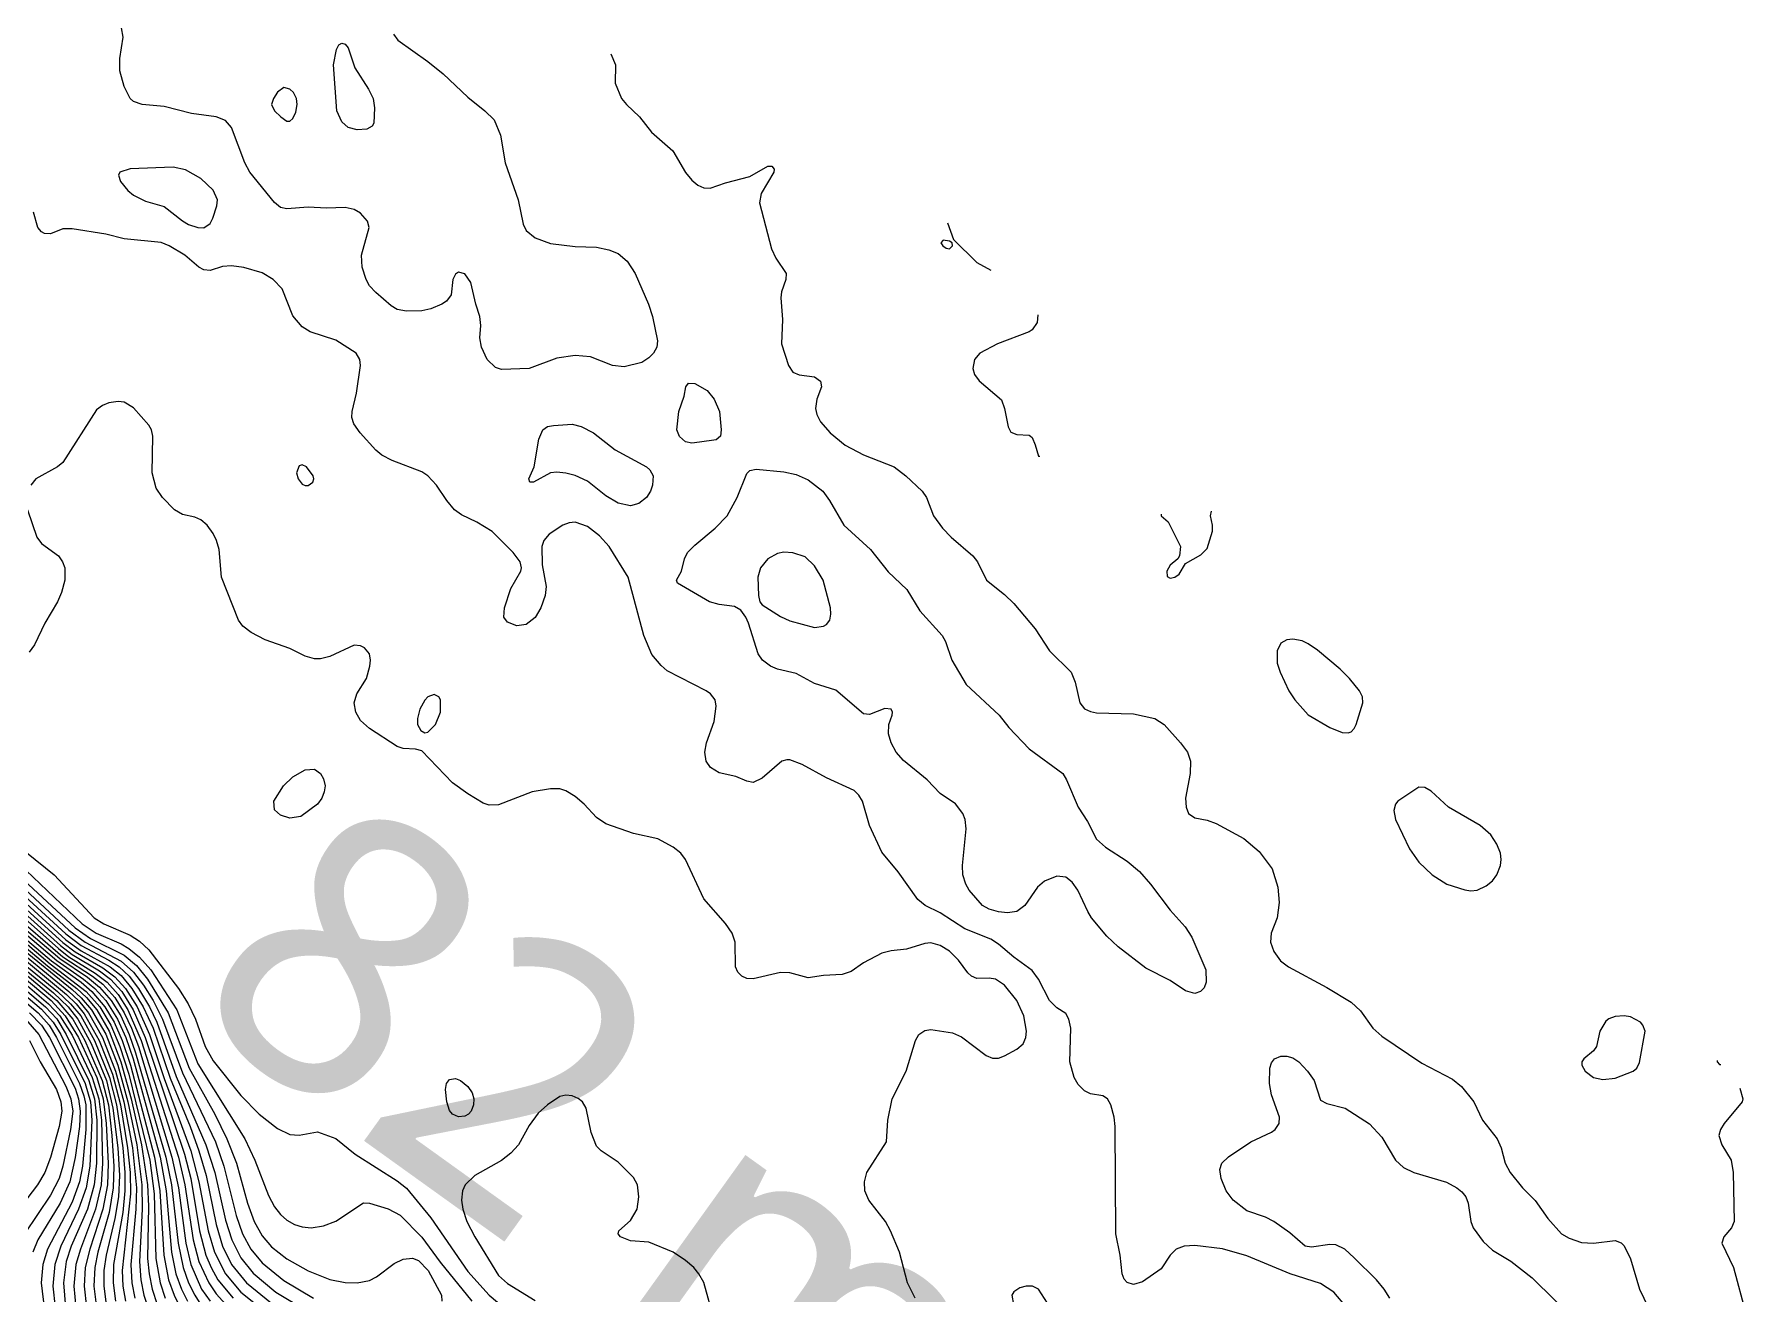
# Model space of a CAD drawing. Extents: x 474277 to 475042, y 254928 to 255625.
# Drawn here: x 474852.6 to 474895.38, y 255422.15 to 255453.67 of the extents above; entities that cross this region are included whole.
import ezdxf

# ---------------------------------------------------------------- set-up
doc = ezdxf.new("R2010")
doc.units = 0
doc.header["$MEASUREMENT"] = 0
doc.layers.add('BaseMapV2_DTM_export_MonNov09090547073261 — entities', color=1, linetype='CONTINUOUS')
doc.styles.get("Standard").update_dxf_attribs({"font": 'romans.shx'})

msp = doc.modelspace()

# ---------------------------------------------------------------- linework, layer by layer
at = {"layer": 'BaseMapV2_DTM_export_MonNov09090547073261 — entities', "color": 15, "linetype": 'Continuous', "true_color": 0xb7484b}
for points in [[(474861.575, 255453.674, 82.75), (474861.683, 255453.521, 82.75), (474862.436, 255452.987, 82.75), (474862.822, 255452.677, 82.75), (474863.433, 255452.097, 82.75), (474863.859, 255451.757, 82.75), (474864.092, 255451.527, 82.75), (474864.253, 255451.144, 82.75), (474864.366, 255450.454, 82.75), (474864.692, 255449.534, 82.75), (474864.816, 255448.92, 82.75), (474864.89, 255448.765, 82.75), (474865.12, 255448.584, 82.75), (474865.503, 255448.444, 82.75), (474866.117, 255448.364, 82.75), (474866.654, 255448.353, 82.75), (474866.96, 255448.284, 82.75), (474867.19, 255448.188, 82.75), (474867.42, 255447.996, 82.75), (474867.616, 255447.693, 82.75), (474867.952, 255446.927, 82.75), (474868.05, 255446.62, 82.75), (474868.176, 255446.006, 82.75), (474868.159, 255445.853, 82.75), (474868.075, 255445.7, 82.75), (474867.957, 255445.583, 82.75), (474867.781, 255445.47, 82.75), (474867.344, 255445.356, 82.75), (474867.052, 255445.393, 82.75), (474866.5, 255445.611, 82.75), (474866.117, 255445.642, 82.75), (474865.657, 255445.577, 82.75), (474864.967, 255445.313, 82.75), (474864.277, 255445.294, 82.75), (474864.123, 255445.339, 82.75), (474863.919, 255445.546, 82.75), (474863.78, 255445.853, 82.75), (474863.731, 255446.083, 82.75), (474863.756, 255446.39, 82.75), (474863.735, 255446.62, 82.75), (474863.631, 255446.927, 82.75), (474863.511, 255447.463, 82.75), (474863.357, 255447.682, 82.75), (474863.203, 255447.727, 82.75), (474863.127, 255447.677, 82.75), (474863.057, 255447.54, 82.75), (474863.022, 255447.157, 82.75), (474862.899, 255447.003, 82.75), (474862.785, 255446.927, 82.75), (474862.513, 255446.81, 82.75), (474862.283, 255446.762, 82.75), (474861.9, 255446.746, 82.75), (474861.67, 255446.795, 82.75), (474861.516, 255446.887, 82.75), (474861.133, 255447.215, 82.75), (474860.98, 255447.383, 82.75), (474860.894, 255447.54, 82.75), (474860.798, 255447.847, 82.75), (474860.777, 255448.153, 82.75), (474860.968, 255448.844, 82.75), (474860.931, 255448.997, 82.75), (474860.75, 255449.195, 82.75), (474860.596, 255449.293, 82.75), (474860.366, 255449.343, 82.75), (474859.906, 255449.322, 82.75), (474859.446, 255449.347, 82.75), (474858.909, 255449.304, 82.75), (474858.756, 255449.344, 82.75), (474858.603, 255449.467, 82.75), (474857.986, 255450.224, 82.75), (474857.859, 255450.454, 82.75), (474857.529, 255451.337, 82.75), (474857.376, 255451.511, 82.75), (474857.146, 255451.605, 82.75), (474856.532, 255451.687, 82.75), (474855.842, 255451.866, 82.75), (474855.298, 255451.911, 82.75), (474855.076, 255451.99, 82.75), (474854.999, 255452.064, 82.75), (474854.845, 255452.367, 82.75), (474854.737, 255452.754, 82.75), (474854.734, 255453.061, 82.75), (474854.824, 255453.597, 82.75), (474854.779, 255453.827, 82.75)], [(474860.907, 255451.297, 83), (474860.673, 255451.28, 83), (474860.443, 255451.34, 83), (474860.289, 255451.483, 83), (474860.162, 255451.757, 83), (474860.075, 255452.907, 83), (474860.15, 255453.291, 83), (474860.213, 255453.406, 83), (474860.289, 255453.45, 83), (474860.366, 255453.425, 83), (474860.443, 255453.327, 83), (474860.611, 255452.831, 83), (474860.954, 255452.294, 83), (474861.067, 255452.064, 83), (474861.1, 255451.834, 83), (474861.088, 255451.45, 83), (474861.044, 255451.374, 83), (474860.907, 255451.297, 83)], [(474867.007, 255453.176, 82.5), (474867.125, 255452.907, 82.5), (474867.119, 255452.447, 82.5), (474867.28, 255452.064, 82.5), (474867.4, 255451.911, 82.5), (474867.727, 255451.602, 82.5), (474868.029, 255451.22, 82.5), (474868.559, 255450.76, 82.5), (474868.877, 255450.215, 82.5), (474869.031, 255450.024, 82.5), (474869.184, 255449.9, 82.5), (474869.337, 255449.83, 82.5), (474869.491, 255449.82, 82.5), (474869.874, 255449.955, 82.5), (474870.487, 255450.114, 82.5), (474870.93, 255450.377, 82.5), (474871.037, 255450.377, 82.5), (474871.089, 255450.3, 82.5), (474871.085, 255450.224, 82.5), (474870.768, 255449.687, 82.5), (474870.723, 255449.457, 82.5), (474871.028, 255448.307, 82.5), (474871.137, 255448.077, 82.5), (474871.388, 255447.693, 82.5), (474871.384, 255447.54, 82.5), (474871.279, 255447.233, 82.5), (474871.26, 255447.08, 82.5), (474871.302, 255446.543, 82.5), (474871.273, 255445.93, 82.5), (474871.45, 255445.393, 82.5), (474871.561, 255445.224, 82.5), (474871.714, 255445.156, 82.5), (474872.098, 255445.112, 82.5), (474872.251, 255445.002, 82.5), (474872.278, 255444.856, 82.5), (474872.155, 255444.55, 82.5), (474872.124, 255444.32, 82.5), (474872.157, 255444.166, 82.5), (474872.251, 255443.983, 82.5), (474872.491, 255443.706, 82.5), (474872.864, 255443.402, 82.5), (474873.324, 255443.161, 82.5), (474874.091, 255442.859, 82.5), (474874.386, 255442.633, 82.5), (474874.789, 255442.249, 82.5), (474874.9, 255442.096, 82.5), (474875.077, 255441.636, 82.5), (474875.301, 255441.329, 82.5), (474875.515, 255441.099, 82.5), (474876.059, 255440.639, 82.5), (474876.173, 255440.486, 82.5), (474876.397, 255440.026, 82.5), (474876.852, 255439.672, 82.5), (474877.082, 255439.445, 82.5), (474877.618, 255438.809, 82.5), (474877.97, 255438.262, 82.5), (474878.514, 255437.725, 82.5), (474878.615, 255437.479, 82.5), (474878.736, 255436.959, 82.5), (474878.845, 255436.815, 82.5), (474878.998, 255436.742, 82.5), (474879.152, 255436.715, 82.5), (474880.072, 255436.685, 82.5), (474880.609, 255436.572, 82.5), (474880.839, 255436.418, 82.5), (474881.251, 255435.962, 82.5), (474881.427, 255435.732, 82.5), (474881.501, 255435.502, 82.5), (474881.493, 255435.195, 82.5), (474881.375, 255434.582, 82.5), (474881.388, 255434.352, 82.5), (474881.447, 255434.198, 82.5), (474881.605, 255434.092, 82.5), (474881.912, 255434.032, 82.5), (474882.142, 255433.945, 82.5), (474882.832, 255433.574, 82.5), (474883.216, 255433.244, 82.5), (474883.542, 255432.818, 82.5), (474883.679, 255432.358, 82.5), (474883.712, 255431.975, 82.5), (474883.661, 255431.591, 82.5), (474883.518, 255431.208, 82.5), (474883.501, 255430.978, 82.5), (474883.583, 255430.748, 82.5), (474883.749, 255430.518, 82.5), (474883.946, 255430.365, 82.5), (474884.903, 255429.853, 82.5), (474885.516, 255429.483, 82.5), (474885.746, 255429.27, 82.5), (474886.059, 255428.831, 82.5), (474886.283, 255428.637, 82.5), (474887.28, 255427.957, 82.5), (474888.046, 255427.555, 82.5), (474888.275, 255427.374, 82.5), (474888.576, 255426.991, 82.5), (474888.794, 255426.531, 82.5), (474889.166, 255426.071, 82.5), (474889.263, 255425.841, 82.5), (474889.361, 255425.457, 82.5), (474889.485, 255425.227, 82.5), (474889.797, 255424.844, 82.5), (474890.117, 255424.523, 82.5), (474890.431, 255424.077, 82.5), (474890.774, 255423.694, 82.5), (474890.96, 255423.583, 82.5), (474891.267, 255423.476, 82.5), (474891.573, 255423.461, 82.5), (474892.11, 255423.531, 82.5), (474892.263, 255423.466, 82.5), (474892.34, 255423.391, 82.5), (474892.493, 255423.068, 82.5), (474892.717, 255422.314, 82.5), (474893.053, 255421.623, 82.5)], [(474858.986, 255451.501, 82.75), (474859.063, 255451.565, 82.75), (474859.139, 255451.726, 82.75), (474859.169, 255451.911, 82.75), (474859.155, 255452.064, 82.75), (474859.074, 255452.217, 82.75), (474858.988, 255452.294, 82.75), (474858.833, 255452.338, 82.75), (474858.679, 255452.222, 82.75), (474858.575, 255452.064, 82.75), (474858.529, 255451.911, 82.75), (474858.605, 255451.757, 82.75), (474858.758, 255451.604, 82.75), (474858.909, 255451.5, 82.75), (474858.986, 255451.501, 82.75)], [(474856.839, 255448.831, 82.5), (474856.992, 255448.944, 82.5), (474857.065, 255449.074, 82.5), (474857.164, 255449.38, 82.5), (474857.179, 255449.534, 82.5), (474857.069, 255449.777, 82.5), (474856.762, 255450.064, 82.5), (474856.379, 255450.281, 82.5), (474856.072, 255450.345, 82.5), (474854.999, 255450.309, 82.5), (474854.74, 255450.224, 82.5), (474854.702, 255450.147, 82.5), (474854.755, 255449.994, 82.5), (474854.938, 255449.764, 82.5), (474855.076, 255449.645, 82.5), (474855.382, 255449.495, 82.5), (474855.842, 255449.363, 82.5), (474856.302, 255449.005, 82.5), (474856.456, 255448.917, 82.5), (474856.686, 255448.837, 82.5), (474856.839, 255448.831, 82.5)], [(474885.409, 255421.853, 82.5), (474885.084, 255422.237, 82.5), (474884.749, 255422.453, 82.5), (474883.991, 255422.697, 82.5), (474882.909, 255423.145, 82.5), (474882.296, 255423.316, 82.5), (474881.605, 255423.4, 82.5), (474881.34, 255423.387, 82.5), (474881.141, 255423.31, 82.5), (474880.986, 255423.157, 82.5), (474880.762, 255422.817, 82.5), (474880.302, 255422.49, 82.5), (474880.072, 255422.429, 82.5), (474879.919, 255422.478, 82.5), (474879.842, 255422.562, 82.5), (474879.787, 255422.697, 82.5), (474879.737, 255423.157, 82.5), (474879.629, 255423.694, 82.5), (474879.615, 255426.377, 82.5), (474879.589, 255426.607, 82.5), (474879.505, 255426.914, 82.5), (474879.423, 255427.067, 82.5), (474879.305, 255427.143, 82.5), (474878.998, 255427.192, 82.5), (474878.845, 255427.263, 82.5), (474878.692, 255427.427, 82.5), (474878.59, 255427.604, 82.5), (474878.485, 255427.988, 82.5), (474878.506, 255428.831, 82.5), (474878.459, 255429.061, 82.5), (474878.385, 255429.198, 82.5), (474878.155, 255429.341, 82.5), (474877.973, 255429.521, 82.5), (474877.7, 255430.058, 82.5), (474877.542, 255430.276, 82.5), (474877.082, 255430.607, 82.5), (474876.698, 255430.934, 82.5), (474876.51, 255431.055, 82.5), (474875.855, 255431.312, 82.5), (474875.241, 255431.712, 82.5), (474874.869, 255431.898, 82.5), (474874.679, 255432.051, 82.5), (474874.188, 255432.742, 82.5), (474873.785, 255433.234, 82.5), (474873.478, 255433.899, 82.5), (474873.303, 255434.505, 82.5), (474873.21, 255434.658, 82.5), (474873.094, 255434.771, 82.5), (474872.404, 255435.089, 82.5), (474871.791, 255435.422, 82.5), (474871.484, 255435.534, 82.5), (474871.408, 255435.542, 82.5), (474871.285, 255435.502, 82.5), (474870.794, 255435.082, 82.5), (474870.564, 255434.97, 82.5), (474870.411, 255435.003, 82.5), (474870.136, 255435.118, 82.5), (474869.721, 255435.21, 82.5), (474869.498, 255435.348, 82.5), (474869.392, 255435.502, 82.5), (474869.359, 255435.732, 82.5), (474869.397, 255435.962, 82.5), (474869.589, 255436.499, 82.5), (474869.64, 255436.882, 82.5), (474869.615, 255437.035, 82.5), (474869.501, 255437.189, 82.5), (474869.391, 255437.265, 82.5), (474868.417, 255437.763, 82.5), (474868.264, 255437.895, 82.5), (474868.034, 255438.171, 82.5), (474867.831, 255438.646, 82.5), (474867.443, 255440.102, 82.5), (474866.97, 255440.869, 82.5), (474866.73, 255441.138, 82.5), (474866.424, 255441.366, 82.5), (474866.117, 255441.48, 82.5), (474865.964, 255441.462, 82.5), (474865.81, 255441.403, 82.5), (474865.464, 255441.176, 82.5), (474865.335, 255441.023, 82.5), (474865.286, 255440.869, 82.5), (474865.293, 255440.409, 82.5), (474865.392, 255439.872, 82.5), (474865.364, 255439.642, 82.5), (474865.262, 255439.336, 82.5), (474865.12, 255439.098, 82.5), (474864.89, 255438.922, 82.5), (474864.66, 255438.885, 82.5), (474864.43, 255438.976, 82.5), (474864.339, 255439.106, 82.5), (474864.348, 255439.336, 82.5), (474864.507, 255439.823, 82.5), (474864.757, 255440.256, 82.5), (474864.779, 255440.332, 82.5), (474864.744, 255440.486, 82.5), (474864.566, 255440.716, 82.5), (474864.047, 255441.243, 82.5), (474863.663, 255441.476, 82.5), (474863.28, 255441.659, 82.5), (474863.104, 255441.789, 82.5), (474862.907, 255442.019, 82.5), (474862.652, 255442.403, 82.5), (474862.436, 255442.635, 82.5), (474862.283, 255442.737, 82.5), (474861.548, 255443.016, 82.5), (474861.286, 255443.152, 82.5), (474861.133, 255443.28, 82.5), (474860.744, 255443.706, 82.5), (474860.587, 255443.936, 82.5), (474860.534, 255444.09, 82.5), (474860.542, 255444.243, 82.5), (474860.656, 255444.703, 82.5), (474860.752, 255445.393, 82.5), (474860.739, 255445.546, 82.5), (474860.643, 255445.7, 82.5), (474860.136, 255446.029, 82.5), (474859.491, 255446.237, 82.5), (474859.293, 255446.357, 82.5), (474859.063, 255446.629, 82.5), (474858.792, 255447.31, 82.5), (474858.57, 255447.54, 82.5), (474858.296, 255447.71, 82.5), (474857.836, 255447.838, 82.5), (474857.529, 255447.883, 82.5), (474857.299, 255447.863, 82.5), (474856.992, 255447.768, 82.5), (474856.839, 255447.779, 82.5), (474856.713, 255447.847, 82.5), (474856.362, 255448.153, 82.5), (474855.968, 255448.383, 82.5), (474855.766, 255448.467, 82.5), (474854.845, 255448.555, 82.5), (474854.385, 255448.675, 82.5), (474853.542, 255448.811, 82.5), (474853.312, 255448.807, 82.5), (474853.005, 255448.68, 82.5), (474852.852, 255448.688, 82.5), (474852.775, 255448.732, 82.5), (474852.688, 255448.844, 82.5), (474852.58, 255449.227, 82.5)], [(474875.424, 255448.959, 82.25), (474875.574, 255448.537, 82.25), (474876.161, 255447.968, 82.25), (474876.507, 255447.773, 82.25)], [(474875.548, 255448.383, 82.25), (474875.537, 255448.46, 82.25), (474875.471, 255448.499, 82.25), (474875.318, 255448.526, 82.25), (474875.255, 255448.46, 82.25), (474875.305, 255448.383, 82.25), (474875.395, 255448.322, 82.25), (474875.471, 255448.308, 82.25), (474875.548, 255448.383, 82.25)], [(474877.684, 255446.658, 82.25), (474877.663, 255446.467, 82.25), (474877.542, 255446.284, 82.25), (474877.465, 255446.23, 82.25), (474876.675, 255445.93, 82.25), (474876.231, 255445.7, 82.25), (474876.097, 255445.546, 82.25), (474876.058, 255445.316, 82.25), (474876.102, 255445.163, 82.25), (474876.213, 255445.01, 82.25), (474876.775, 255444.53, 82.25), (474876.853, 255444.32, 82.25), (474876.94, 255443.86, 82.25), (474877.005, 255443.729, 82.25), (474877.158, 255443.667, 82.25), (474877.465, 255443.655, 82.25), (474877.496, 255443.63, 82.25), (474877.542, 255443.591, 82.25), (474877.618, 255443.412, 82.25), (474877.695, 255443.128, 82.25), (474877.733, 255443.128, 82.25)], [(474869.227, 255443.476, 82.75), (474869.031, 255443.449, 82.75), (474868.877, 255443.481, 82.75), (474868.724, 255443.617, 82.75), (474868.66, 255443.783, 82.75), (474868.712, 255444.243, 82.75), (474868.845, 255444.626, 82.75), (474868.886, 255444.856, 82.75), (474868.954, 255444.95, 82.75), (474869.107, 255444.939, 82.75), (474869.414, 255444.766, 82.75), (474869.595, 255444.55, 82.75), (474869.725, 255444.243, 82.75), (474869.769, 255443.783, 82.75), (474869.751, 255443.63, 82.75), (474869.644, 255443.534, 82.75), (474869.227, 255443.476, 82.75)], [(474874.614, 255422.084, 82.25), (474874.428, 255422.467, 82.25), (474874.222, 255423.234, 82.25), (474874, 255423.77, 82.25), (474873.872, 255424, 82.25), (474873.459, 255424.537, 82.25), (474873.358, 255424.767, 82.25), (474873.349, 255424.997, 82.25), (474873.408, 255425.227, 82.25), (474873.902, 255425.994, 82.25), (474873.937, 255426.531, 82.25), (474874.038, 255427.067, 82.25), (474874.395, 255427.758, 82.25), (474874.625, 255428.524, 82.25), (474874.71, 255428.678, 82.25), (474874.858, 255428.772, 82.25), (474875.011, 255428.8, 82.25), (474875.548, 255428.713, 82.25), (474875.778, 255428.615, 82.25), (474876.391, 255428.151, 82.25), (474876.545, 255428.084, 82.25), (474876.698, 255428.087, 82.25), (474876.852, 255428.142, 82.25), (474877.158, 255428.308, 82.25), (474877.312, 255428.444, 82.25), (474877.383, 255428.601, 82.25), (474877.403, 255428.754, 82.25), (474877.329, 255429.138, 82.25), (474877.156, 255429.521, 82.25), (474876.853, 255429.904, 82.25), (474876.622, 255430.061, 82.25), (474876.468, 255430.085, 82.25), (474876.161, 255430.077, 82.25), (474876.023, 255430.135, 82.25), (474875.931, 255430.215, 82.25), (474875.701, 255430.534, 82.25), (474875.471, 255430.754, 82.25), (474875.241, 255430.9, 82.25), (474875.011, 255430.968, 82.25), (474874.858, 255430.951, 82.25), (474874.398, 255430.805, 82.25), (474874.015, 255430.768, 82.25), (474873.785, 255430.709, 82.25), (474873.324, 255430.464, 82.25), (474873.018, 255430.247, 82.25), (474872.788, 255430.175, 82.25), (474872.328, 255430.152, 82.25), (474871.944, 255430.09, 82.25), (474871.484, 255430.214, 82.25), (474871.254, 255430.222, 82.25), (474870.564, 255430.062, 82.25), (474870.411, 255430.078, 82.25), (474870.282, 255430.135, 82.25), (474870.181, 255430.236, 82.25), (474870.128, 255430.365, 82.25), (474870.12, 255430.978, 82.25), (474870.038, 255431.208, 82.25), (474869.874, 255431.451, 82.25), (474869.337, 255432.068, 82.25), (474868.872, 255433.048, 82.25), (474868.755, 255433.202, 82.25), (474868.568, 255433.355, 82.25), (474868.187, 255433.565, 82.25), (474867.574, 255433.701, 82.25), (474866.884, 255433.941, 82.25), (474866.654, 255434.1, 82.25), (474866.347, 255434.428, 82.25), (474866.117, 255434.621, 82.25), (474865.887, 255434.764, 82.25), (474865.734, 255434.815, 82.25), (474865.503, 255434.815, 82.25), (474865.043, 255434.741, 82.25), (474864.2, 255434.416, 82.25), (474863.97, 255434.405, 82.25), (474863.817, 255434.457, 82.25), (474863.433, 255434.687, 82.25), (474863.053, 255434.965, 82.25), (474862.283, 255435.764, 82.25), (474862.13, 255435.807, 82.25), (474861.823, 255435.822, 82.25), (474861.67, 255435.872, 82.25), (474860.98, 255436.325, 82.25), (474860.75, 255436.524, 82.25), (474860.639, 255436.729, 82.25), (474860.594, 255436.959, 82.25), (474860.661, 255437.189, 82.25), (474860.901, 255437.572, 82.25), (474860.982, 255437.879, 82.25), (474861.002, 255438.032, 82.25), (474860.981, 255438.186, 82.25), (474860.85, 255438.339, 82.25), (474860.75, 255438.39, 82.25), (474860.596, 255438.402, 82.25), (474859.983, 255438.122, 82.25), (474859.753, 255438.061, 82.25), (474859.599, 255438.064, 82.25), (474859.369, 255438.13, 82.25), (474858.986, 255438.319, 82.25), (474858.373, 255438.538, 82.25), (474858.022, 255438.722, 82.25), (474857.81, 255438.876, 82.25), (474857.699, 255439.029, 82.25), (474857.274, 255440.102, 82.25), (474857.216, 255440.793, 82.25), (474857.153, 255441.023, 82.25), (474857.069, 255441.19, 82.25), (474856.916, 255441.403, 82.25), (474856.762, 255441.539, 82.25), (474856.609, 255441.602, 82.25), (474856.302, 255441.668, 82.25), (474856.105, 255441.789, 82.25), (474855.805, 255442.096, 82.25), (474855.643, 255442.326, 82.25), (474855.544, 255442.709, 82.25), (474855.561, 255443.63, 82.25), (474855.526, 255443.783, 82.25), (474855.459, 255443.905, 82.25), (474855.076, 255444.332, 82.25), (474854.845, 255444.475, 82.25), (474854.692, 255444.491, 82.25), (474854.462, 255444.456, 82.25), (474854.303, 255444.396, 82.25), (474854.155, 255444.282, 82.25), (474853.312, 255442.972, 82.25), (474853.18, 255442.863, 82.25), (474852.636, 255442.556, 82.25), (474852.516, 255442.403, 82.25)], [(474867.71, 255441.943, 82.75), (474867.497, 255441.887, 82.75), (474867.19, 255441.951, 82.75), (474866.884, 255442.137, 82.75), (474866.424, 255442.499, 82.75), (474866.117, 255442.646, 82.75), (474865.887, 255442.704, 82.75), (474865.657, 255442.729, 82.75), (474865.503, 255442.708, 82.75), (474865.077, 255442.479, 82.75), (474864.985, 255442.479, 82.75), (474864.958, 255442.556, 82.75), (474865.092, 255442.863, 82.75), (474865.209, 255443.553, 82.75), (474865.306, 255443.783, 82.75), (474865.427, 255443.867, 82.75), (474865.58, 255443.896, 82.75), (474866.04, 255443.924, 82.75), (474866.27, 255443.868, 82.75), (474866.577, 255443.707, 82.75), (474867.114, 255443.285, 82.75), (474867.899, 255442.863, 82.75), (474867.986, 255442.786, 82.75), (474868.065, 255442.633, 82.75), (474868.051, 255442.403, 82.75), (474867.999, 255442.249, 82.75), (474867.903, 255442.096, 82.75), (474867.71, 255441.943, 82.75)], [(474859.446, 255442.396, 82.25), (474859.557, 255442.479, 82.25), (474859.584, 255442.556, 82.25), (474859.571, 255442.633, 82.25), (474859.403, 255442.863, 82.25), (474859.293, 255442.912, 82.25), (474859.216, 255442.885, 82.25), (474859.149, 255442.709, 82.25), (474859.192, 255442.556, 82.25), (474859.293, 255442.426, 82.25), (474859.369, 255442.39, 82.25), (474859.446, 255442.396, 82.25)], [(474881.749, 255429.751, 82.75), (474881.605, 255429.696, 82.75), (474881.375, 255429.767, 82.75), (474880.992, 255430.028, 82.75), (474880.379, 255430.333, 82.75), (474879.689, 255430.864, 82.75), (474879.408, 255431.131, 82.75), (474879.026, 255431.591, 82.75), (474878.928, 255431.745, 82.75), (474878.684, 255432.281, 82.75), (474878.538, 255432.485, 82.75), (474878.385, 255432.606, 82.75), (474878.155, 255432.634, 82.75), (474877.848, 255432.504, 82.75), (474877.678, 255432.358, 82.75), (474877.355, 255431.898, 82.75), (474877.158, 255431.751, 82.75), (474876.928, 255431.717, 82.75), (474876.698, 255431.741, 82.75), (474876.468, 255431.807, 82.75), (474876.303, 255431.898, 82.75), (474875.969, 255432.281, 82.75), (474875.881, 255432.435, 82.75), (474875.808, 255432.665, 82.75), (474875.797, 255432.895, 82.75), (474875.892, 255433.815, 82.75), (474875.862, 255434.045, 82.75), (474875.806, 255434.198, 82.75), (474875.625, 255434.437, 82.75), (474875.241, 255434.695, 82.75), (474874.917, 255435.042, 82.75), (474874.321, 255435.521, 82.75), (474874.138, 255435.732, 82.75), (474874.016, 255435.962, 82.75), (474873.948, 255436.192, 82.75), (474873.959, 255436.422, 82.75), (474874.04, 255436.652, 82.75), (474874.046, 255436.729, 82.75), (474874.015, 255436.801, 82.75), (474873.861, 255436.825, 82.75), (474873.478, 255436.674, 82.75), (474873.324, 255436.689, 82.75), (474872.634, 255437.275, 82.75), (474872.098, 255437.442, 82.75), (474871.638, 255437.693, 82.75), (474871.178, 255437.806, 82.75), (474870.998, 255437.879, 82.75), (474870.802, 255438.032, 82.75), (474870.691, 255438.186, 82.75), (474870.452, 255438.952, 82.75), (474870.387, 255439.106, 82.75), (474870.257, 255439.28, 82.75), (474870.104, 255439.367, 82.75), (474869.721, 255439.421, 82.75), (474869.478, 255439.489, 82.75), (474868.679, 255439.949, 82.75), (474868.648, 255440.026, 82.75), (474868.775, 255440.256, 82.75), (474868.85, 255440.562, 82.75), (474868.927, 255440.716, 82.75), (474869.107, 255440.906, 82.75), (474869.616, 255441.329, 82.75), (474869.916, 255441.636, 82.75), (474870.163, 255442.096, 82.75), (474870.411, 255442.692, 82.75), (474870.487, 255442.772, 82.75), (474870.641, 255442.798, 82.75), (474871.331, 255442.731, 82.75), (474871.638, 255442.669, 82.75), (474871.944, 255442.537, 82.75), (474872.307, 255442.249, 82.75), (474872.474, 255442.019, 82.75), (474872.832, 255441.406, 82.75), (474873.501, 255440.793, 82.75), (474873.938, 255440.237, 82.75), (474874.405, 255439.796, 82.75), (474874.731, 255439.259, 82.75), (474875.288, 255438.646, 82.75), (474875.374, 255438.492, 82.75), (474875.53, 255438.032, 82.75), (474875.894, 255437.419, 82.75), (474876.712, 255436.652, 82.75), (474876.959, 255436.345, 82.75), (474877.465, 255435.816, 82.75), (474878.307, 255435.195, 82.75), (474878.399, 255435.042, 82.75), (474878.687, 255434.352, 82.75), (474878.922, 255433.995, 82.75), (474879.152, 255433.554, 82.75), (474879.372, 255433.355, 82.75), (474879.919, 255433.005, 82.75), (474880.225, 255432.75, 82.75), (474880.5, 255432.435, 82.75), (474880.992, 255431.782, 82.75), (474881.364, 255431.361, 82.75), (474881.529, 255431.104, 82.75), (474881.885, 255430.288, 82.75), (474881.893, 255429.981, 82.75), (474881.836, 255429.844, 82.75), (474881.749, 255429.751, 82.75)], [(474852.43, 255441.789, 82.25), (474852.663, 255441.099, 82.25), (474852.775, 255440.941, 82.25), (474853.2, 255440.639, 82.25), (474853.308, 255440.486, 82.25), (474853.36, 255440.332, 82.25), (474853.365, 255440.026, 82.25), (474853.28, 255439.719, 82.25), (474853.18, 255439.489, 82.25), (474852.859, 255438.952, 82.25), (474852.604, 255438.416, 82.25), (474852.469, 255438.23, 82.25)], [(474880.761, 255441.674, 82.25), (474880.761, 255441.636, 82.25), (474880.938, 255441.483, 82.25), (474881.247, 255440.869, 82.25), (474881.222, 255440.635, 82.25), (474881.18, 255440.562, 82.25), (474880.992, 255440.405, 82.25), (474880.908, 255440.256, 82.25), (474880.915, 255440.12, 82.25), (474880.992, 255440.076, 82.25), (474881.106, 255440.102, 82.25), (474881.211, 255440.179, 82.25), (474881.375, 255440.442, 82.25), (474881.759, 255440.658, 82.25), (474881.912, 255440.821, 82.25), (474882.044, 255441.253, 82.25), (474882.049, 255441.406, 82.25), (474881.998, 255441.636, 82.25), (474882.02, 255441.751, 82.25)], [(474872.328, 255438.875, 82.75), (474872.404, 255438.921, 82.75), (474872.484, 255439.029, 82.75), (474872.51, 255439.182, 82.75), (474872.496, 255439.336, 82.75), (474872.318, 255440.026, 82.75), (474872.098, 255440.385, 82.75), (474871.868, 255440.609, 82.75), (474871.561, 255440.712, 82.75), (474871.331, 255440.724, 82.75), (474871.178, 255440.698, 82.75), (474870.932, 255440.562, 82.75), (474870.747, 255440.332, 82.75), (474870.687, 255440.102, 82.75), (474870.699, 255439.642, 82.75), (474870.737, 255439.489, 82.75), (474870.792, 255439.412, 82.75), (474871.254, 255439.117, 82.75), (474871.484, 255439.009, 82.75), (474872.098, 255438.849, 82.75), (474872.328, 255438.875, 82.75)], [(474885.516, 255436.24, 82.25), (474885.593, 255436.319, 82.25), (474885.639, 255436.422, 82.25), (474885.808, 255436.959, 82.25), (474885.801, 255437.112, 82.25), (474885.723, 255437.265, 82.25), (474885.473, 255437.572, 82.25), (474885.235, 255437.802, 82.25), (474884.673, 255438.278, 82.25), (474884.442, 255438.438, 82.25), (474884.289, 255438.508, 82.25), (474884.059, 255438.551, 82.25), (474883.906, 255438.533, 82.25), (474883.752, 255438.456, 82.25), (474883.662, 255438.262, 82.25), (474883.665, 255437.955, 82.25), (474883.739, 255437.725, 82.25), (474883.958, 255437.265, 82.25), (474884.105, 255437.035, 82.25), (474884.442, 255436.665, 82.25), (474884.979, 255436.343, 82.25), (474885.286, 255436.221, 82.25), (474885.439, 255436.212, 82.25), (474885.516, 255436.24, 82.25)], [(474862.436, 255436.226, 82.25), (474862.63, 255436.422, 82.25), (474862.749, 255436.729, 82.25), (474862.755, 255437.035, 82.25), (474862.714, 255437.112, 82.25), (474862.59, 255437.168, 82.25), (474862.436, 255437.114, 82.25), (474862.36, 255437.033, 82.25), (474862.239, 255436.805, 82.25), (474862.176, 255436.575, 82.25), (474862.181, 255436.422, 82.25), (474862.262, 255436.269, 82.25), (474862.36, 255436.211, 82.25), (474862.436, 255436.226, 82.25)], [(474859.259, 255434.122, 82.25), (474858.986, 255434.081, 82.25), (474858.756, 255434.154, 82.25), (474858.603, 255434.29, 82.25), (474858.585, 255434.505, 82.25), (474858.828, 255434.888, 82.25), (474859.063, 255435.115, 82.25), (474859.369, 255435.287, 82.25), (474859.599, 255435.303, 82.25), (474859.753, 255435.196, 82.25), (474859.829, 255435.063, 82.25), (474859.866, 255434.888, 82.25), (474859.845, 255434.735, 82.25), (474859.785, 255434.582, 82.25), (474859.676, 255434.432, 82.25), (474859.259, 255434.122, 82.25)], [(474888.66, 255432.281, 82.25), (474888.89, 255432.391, 82.25), (474889.043, 255432.512, 82.25), (474889.154, 255432.665, 82.25), (474889.247, 255432.895, 82.25), (474889.267, 255433.048, 82.25), (474889.244, 255433.202, 82.25), (474889.153, 255433.432, 82.25), (474889.001, 255433.662, 82.25), (474888.736, 255433.895, 82.25), (474887.943, 255434.352, 82.25), (474887.51, 255434.753, 82.25), (474887.356, 255434.843, 82.25), (474887.203, 255434.856, 82.25), (474886.684, 255434.505, 82.25), (474886.624, 255434.428, 82.25), (474886.581, 255434.275, 82.25), (474886.624, 255434.045, 82.25), (474886.973, 255433.317, 82.25), (474887.203, 255432.979, 82.25), (474887.542, 255432.665, 82.25), (474887.906, 255432.435, 82.25), (474888.353, 255432.286, 82.25), (474888.506, 255432.264, 82.25), (474888.66, 255432.281, 82.25)], [(474851.395, 255433.401, 82.75), (474853.619, 255431.341, 82.75), (474854.002, 255431.072, 82.75), (474854.845, 255430.657, 82.75), (474855.152, 255430.395, 82.75), (474855.429, 255430.058, 82.75), (474855.942, 255429.214, 82.75), (474856.471, 255427.834, 82.75), (474857.109, 255426.684, 82.75), (474857.415, 255426.071, 82.75), (474857.653, 255425.457, 82.75), (474857.929, 255424.46, 82.75), (474858.094, 255424, 82.75), (474858.296, 255423.647, 82.75), (474858.526, 255423.371, 82.75), (474858.909, 255423.065, 82.75), (474859.446, 255422.769, 82.75), (474859.983, 255422.553, 82.75), (474860.366, 255422.479, 82.75), (474860.673, 255422.47, 82.75), (474860.98, 255422.529, 82.75), (474861.152, 255422.62, 82.75), (474861.593, 255422.951, 82.75), (474861.823, 255423.058, 82.75), (474862.053, 255423.088, 82.75), (474862.206, 255423.031, 82.75), (474862.447, 255422.774, 82.75), (474862.779, 255422.16, 82.75), (474862.789, 255422.007, 82.75)], [(474851.932, 255433.609, 82.25), (474853.094, 255432.665, 82.25), (474854.092, 255431.591, 82.25), (474854.34, 255431.438, 82.25), (474854.999, 255431.154, 82.25), (474855.229, 255431.003, 82.25), (474855.459, 255430.794, 82.25), (474856.201, 255429.828, 82.25), (474856.446, 255429.444, 82.25), (474856.629, 255429.061, 82.25), (474856.871, 255428.371, 82.25), (474857.069, 255428.015, 82.25), (474857.759, 255427.152, 82.25), (474858.219, 255426.681, 82.25), (474858.679, 255426.324, 82.25), (474858.986, 255426.178, 82.25), (474859.216, 255426.158, 82.25), (474859.676, 255426.239, 82.25), (474860.136, 255426.075, 82.25), (474860.621, 255425.687, 82.25), (474861.67, 255425.014, 82.25), (474861.9, 255424.835, 82.25), (474862.513, 255424.097, 82.25), (474863.433, 255422.754, 82.25), (474863.965, 255422.16, 82.25), (474864.702, 255421.547, 82.25)], [(474851.395, 255433.195, 83), (474853.465, 255431.282, 83), (474853.874, 255430.978, 83), (474854.769, 255430.507, 83), (474855.076, 255430.235, 83), (474855.33, 255429.904, 83), (474855.569, 255429.521, 83), (474855.807, 255429.061, 83), (474856.302, 255427.719, 83), (474857.125, 255425.994, 83), (474857.34, 255425.381, 83), (474857.643, 255424.154, 83), (474857.802, 255423.694, 83), (474858.008, 255423.31, 83), (474858.296, 255422.965, 83), (474858.833, 255422.529, 83), (474859.577, 255422.084, 83)], [(474851.548, 255432.869, 83.25), (474853.389, 255431.187, 83.25), (474853.772, 255430.896, 83.25), (474854.462, 255430.531, 83.25), (474854.719, 255430.365, 83.25), (474854.969, 255430.135, 83.25), (474855.203, 255429.828, 83.25), (474855.479, 255429.368, 83.25), (474855.664, 255428.984, 83.25), (474856.149, 255427.627, 83.25), (474856.887, 255425.917, 83.25), (474857.11, 255425.227, 83.25), (474857.376, 255424.036, 83.25), (474857.533, 255423.54, 83.25), (474857.759, 255423.092, 83.25), (474858.066, 255422.713, 83.25), (474858.635, 255422.237, 83.25), (474859.402, 255421.777, 83.25)], [(474851.165, 255432.631, 84.25), (474853.203, 255430.825, 84.25), (474853.465, 255430.617, 84.25), (474854.123, 255430.211, 84.25), (474854.421, 255429.981, 84.25), (474854.695, 255429.674, 84.25), (474854.938, 255429.291, 84.25), (474855.271, 255428.524, 84.25), (474856.202, 255425.611, 84.25), (474856.364, 255424.921, 84.25), (474856.574, 255423.54, 84.25), (474856.709, 255423.004, 84.25), (474856.958, 255422.467, 84.25), (474857.146, 255422.196, 84.25), (474857.376, 255421.935, 84.25)], [(474851.198, 255432.742, 84), (474853.253, 255430.901, 84), (474853.542, 255430.677, 84), (474854.232, 255430.265, 84), (474854.506, 255430.058, 84), (474854.786, 255429.751, 84), (474855.072, 255429.291, 84), (474855.373, 255428.601, 84), (474856.352, 255425.687, 84), (474856.512, 255425.074, 84), (474856.73, 255423.77, 84), (474856.887, 255423.157, 84), (474857.016, 255422.85, 84), (474857.188, 255422.544, 84), (474857.566, 255422.084, 84)], [(474851.318, 255432.772, 83.75), (474853.312, 255430.975, 83.75), (474853.619, 255430.742, 83.75), (474854.309, 255430.344, 83.75), (474854.615, 255430.119, 83.75), (474854.881, 255429.828, 83.75), (474855.171, 255429.368, 83.75), (474855.482, 255428.678, 83.75), (474855.842, 255427.575, 83.75), (474856.513, 255425.764, 83.75), (474856.715, 255424.997, 83.75), (474856.948, 255423.77, 83.75), (474857.105, 255423.234, 83.75), (474857.378, 255422.697, 83.75), (474857.759, 255422.237, 83.75), (474858.337, 255421.777, 83.75)], [(474851.395, 255432.852, 83.5), (474853.389, 255431.042, 83.5), (474853.772, 255430.767, 83.5), (474854.494, 255430.365, 83.5), (474854.769, 255430.148, 83.5), (474855.039, 255429.828, 83.5), (474855.319, 255429.368, 83.5), (474855.569, 255428.831, 83.5), (474855.996, 255427.581, 83.5), (474856.492, 255426.377, 83.5), (474856.711, 255425.764, 83.5), (474856.892, 255425.151, 83.5), (474857.147, 255423.924, 83.5), (474857.307, 255423.387, 83.5), (474857.532, 255422.927, 83.5), (474857.9, 255422.467, 83.5), (474858.526, 255421.959, 83.5)], [(474852.392, 255432.775, 82.5), (474853.792, 255431.438, 82.5), (474854.142, 255431.208, 82.5), (474854.769, 255430.938, 82.5), (474854.966, 255430.825, 82.5), (474855.229, 255430.609, 82.5), (474855.51, 255430.288, 82.5), (474856.161, 255429.291, 82.5), (474856.686, 255427.94, 82.5), (474857.859, 255426.071, 82.5), (474858.111, 255425.534, 82.5), (474858.449, 255424.655, 82.5), (474858.603, 255424.371, 82.5), (474858.756, 255424.174, 82.5), (474858.909, 255424.035, 82.5), (474859.102, 255423.924, 82.5), (474859.293, 255423.865, 82.5), (474859.523, 255423.845, 82.5), (474859.829, 255423.89, 82.5), (474860.136, 255424.006, 82.5), (474860.826, 255424.471, 82.5), (474860.98, 255424.461, 82.5), (474861.44, 255424.322, 82.5), (474861.746, 255424.156, 82.5), (474862.283, 255423.611, 82.5), (474862.743, 255422.987, 82.5), (474863.538, 255422.007, 82.5)], [(474851.112, 255432.128, 85.25), (474853.031, 255430.518, 85.25), (474853.772, 255429.981, 85.25), (474854.04, 255429.751, 85.25), (474854.365, 255429.368, 85.25), (474854.593, 255428.984, 85.25), (474854.798, 255428.524, 85.25), (474855.004, 255427.911, 85.25), (474855.604, 255425.611, 85.25), (474855.737, 255424.767, 85.25), (474855.833, 255423.157, 85.25), (474855.954, 255422.544, 85.25), (474856.091, 255422.16, 85.25), (474856.244, 255421.853, 85.25)], [(474851.242, 255432.151, 85), (474853.159, 255430.523, 85), (474853.828, 255430.058, 85), (474854.109, 255429.828, 85), (474854.388, 255429.521, 85), (474854.677, 255429.061, 85), (474854.884, 255428.601, 85), (474855.067, 255428.064, 85), (474855.742, 255425.611, 85), (474855.892, 255424.767, 85), (474856.026, 255423.234, 85), (474856.139, 255422.697, 85), (474856.276, 255422.314, 85), (474856.431, 255422.007, 85)], [(474851.858, 255431.745, 84.75), (474853.235, 255430.57, 84.75), (474853.925, 255430.106, 84.75), (474854.232, 255429.857, 84.75), (474854.524, 255429.521, 84.75), (474854.762, 255429.138, 84.75), (474854.972, 255428.678, 84.75), (474855.132, 255428.218, 84.75), (474855.887, 255425.611, 84.75), (474856.029, 255424.921, 84.75), (474856.192, 255423.464, 84.75), (474856.317, 255422.85, 84.75), (474856.455, 255422.467, 84.75), (474856.609, 255422.16, 84.75), (474856.762, 255421.92, 84.75)], [(474852.005, 255431.745, 84.5), (474853.312, 255430.619, 84.5), (474854.056, 255430.135, 84.5), (474854.309, 255429.934, 84.5), (474854.608, 255429.598, 84.5), (474854.849, 255429.214, 84.5), (474855.031, 255428.831, 84.5), (474855.2, 255428.371, 84.5), (474856.04, 255425.611, 84.5), (474856.205, 255424.844, 84.5), (474856.389, 255423.464, 84.5), (474856.515, 255422.927, 84.5), (474856.78, 255422.314, 84.5), (474856.992, 255422.009, 84.5)], [(474852.162, 255430.815, 86.25), (474853.46, 255429.751, 86.25), (474853.706, 255429.521, 86.25), (474853.957, 255429.214, 86.25), (474854.305, 255428.601, 86.25), (474854.632, 255427.758, 86.25), (474854.836, 255426.991, 86.25), (474855.05, 255425.841, 86.25), (474855.151, 255424.844, 86.25), (474855.136, 255424.307, 86.25), (474855.016, 255422.927, 86.25), (474855.041, 255422.467, 86.25), (474855.112, 255422.084, 86.25)], [(474852.238, 255430.976, 85.75), (474852.929, 255430.387, 85.75), (474853.66, 255429.828, 85.75), (474853.907, 255429.598, 85.75), (474854.158, 255429.291, 85.75), (474854.467, 255428.754, 85.75), (474854.766, 255427.988, 85.75), (474855.023, 255427.067, 85.75), (474855.28, 255425.917, 85.75), (474855.431, 255424.921, 85.75), (474855.45, 255424.384, 85.75), (474855.432, 255423.08, 85.75), (474855.467, 255422.697, 85.75), (474855.544, 255422.314, 85.75), (474855.669, 255421.93, 85.75)], [(474852.238, 255430.865, 86), (474853.542, 255429.803, 86), (474853.772, 255429.595, 86), (474854.029, 255429.291, 86), (474854.385, 255428.679, 86), (474854.685, 255427.911, 86), (474854.938, 255426.991, 86), (474855.158, 255425.917, 86), (474855.289, 255424.921, 86), (474855.292, 255424.307, 86), (474855.226, 255423.004, 86), (474855.261, 255422.544, 86), (474855.338, 255422.16, 86), (474855.465, 255421.777, 86)], [(474852.315, 255431.026, 85.5), (474852.993, 255430.441, 85.5), (474853.894, 255429.751, 85.5), (474854.233, 255429.368, 85.5), (474854.51, 255428.908, 85.5), (474854.741, 255428.371, 85.5), (474854.966, 255427.681, 85.5), (474855.485, 255425.534, 85.5), (474855.593, 255424.69, 85.5), (474855.638, 255423.08, 85.5), (474855.741, 255422.467, 85.5), (474855.866, 255422.084, 85.5)], [(474851.932, 255430.655, 87), (474853.082, 255429.715, 87), (474853.446, 255429.368, 87), (474853.687, 255429.061, 87), (474854.023, 255428.448, 87), (474854.401, 255427.528, 87), (474854.564, 255426.837, 87), (474854.685, 255425.841, 87), (474854.731, 255425.151, 87), (474854.702, 255424.614, 87), (474854.612, 255424.077, 87), (474854.394, 255423.157, 87), (474854.339, 255422.774, 87), (474854.334, 255422.39, 87), (474854.395, 255421.93, 87)], [(474852.008, 255430.711, 86.75), (474853.18, 255429.751, 86.75), (474853.508, 255429.444, 86.75), (474853.76, 255429.138, 86.75), (474854.105, 255428.524, 86.75), (474854.477, 255427.604, 86.75), (474854.651, 255426.914, 86.75), (474854.808, 255425.841, 86.75), (474854.865, 255425.227, 86.75), (474854.865, 255424.767, 86.75), (474854.809, 255424.23, 86.75), (474854.58, 255422.927, 86.75), (474854.571, 255422.467, 86.75), (474854.631, 255422.007, 86.75)], [(474852.085, 255430.311, 87.5), (474853.019, 255429.521, 87.5), (474853.373, 255429.138, 87.5), (474853.704, 255428.601, 87.5), (474854.162, 255427.604, 87.5), (474854.32, 255427.067, 87.5), (474854.399, 255426.454, 87.5), (474854.448, 255425.457, 87.5), (474854.428, 255424.921, 87.5), (474854.314, 255424.307, 87.5), (474853.985, 255423.31, 87.5), (474853.874, 255422.85, 87.5), (474853.842, 255422.39, 87.5), (474853.901, 255421.853, 87.5)], [(474852.162, 255430.366, 87.25), (474853.159, 255429.524, 87.25), (474853.559, 255429.061, 87.25), (474853.866, 255428.524, 87.25), (474854.298, 255427.528, 87.25), (474854.451, 255426.914, 87.25), (474854.536, 255426.147, 87.25), (474854.587, 255425.381, 87.25), (474854.573, 255424.844, 87.25), (474854.472, 255424.23, 87.25), (474854.189, 255423.234, 87.25), (474854.112, 255422.85, 87.25), (474854.089, 255422.39, 87.25), (474854.155, 255421.853, 87.25)], [(474852.203, 255430.671, 86.5), (474853.408, 255429.674, 86.5), (474853.643, 255429.444, 86.5), (474853.849, 255429.189, 86.5), (474854.223, 255428.524, 86.5), (474854.554, 255427.681, 86.5), (474854.752, 255426.914, 86.5), (474854.93, 255425.841, 86.5), (474854.999, 255425.227, 86.5), (474855.007, 255424.69, 86.5), (474854.795, 255422.774, 86.5), (474854.815, 255422.39, 86.5), (474854.882, 255422.007, 86.5)], [(474851.611, 255430.135, 88.5), (474852.695, 255429.214, 88.5), (474852.967, 255428.908, 88.5), (474853.15, 255428.601, 88.5), (474853.728, 255427.451, 88.5), (474853.839, 255427.144, 88.5), (474853.885, 255426.914, 88.5), (474853.887, 255426.301, 88.5), (474853.8, 255425.381, 88.5), (474853.729, 255424.997, 88.5), (474853.542, 255424.485, 88.5), (474852.929, 255423.31, 88.5), (474852.815, 255422.927, 88.5), (474852.774, 255422.467, 88.5), (474852.85, 255421.777, 88.5)], [(474851.715, 255430.211, 88.25), (474852.775, 255429.311, 88.25), (474853.073, 255428.984, 88.25), (474853.26, 255428.678, 88.25), (474853.868, 255427.451, 88.25), (474854.002, 255426.991, 88.25), (474854.037, 255426.531, 88.25), (474853.983, 255425.381, 88.25), (474853.898, 255424.844, 88.25), (474853.708, 255424.307, 88.25), (474853.259, 255423.387, 88.25), (474853.113, 255422.927, 88.25), (474853.064, 255422.39, 88.25), (474853.118, 255421.853, 88.25)], [(474851.855, 255430.243, 88), (474852.881, 255429.368, 88), (474853.159, 255429.066, 88), (474853.399, 255428.678, 88), (474853.963, 255427.528, 88), (474854.104, 255427.067, 88), (474854.162, 255426.531, 88), (474854.152, 255425.457, 88), (474854.099, 255424.921, 88), (474853.929, 255424.307, 88), (474853.524, 255423.387, 88), (474853.399, 255423.004, 88), (474853.331, 255422.467, 88), (474853.381, 255421.853, 88)], [(474851.962, 255430.288, 87.75), (474852.954, 255429.444, 87.75), (474853.241, 255429.138, 87.75), (474853.542, 255428.662, 87.75), (474854.049, 255427.604, 87.75), (474854.214, 255427.067, 87.75), (474854.28, 255426.531, 87.75), (474854.304, 255425.457, 87.75), (474854.269, 255424.921, 87.75), (474854.127, 255424.307, 87.75), (474853.75, 255423.31, 87.75), (474853.639, 255422.927, 87.75), (474853.587, 255422.39, 87.75), (474853.641, 255421.853, 87.75)], [(474852.378, 255429.061, 89), (474852.713, 255428.678, 89), (474853.389, 255427.384, 89), (474853.516, 255427.067, 89), (474853.56, 255426.761, 89), (474853.505, 255426.301, 89), (474853.313, 255425.381, 89), (474853.218, 255425.074, 89), (474853.005, 255424.66, 89), (474852.358, 255423.694, 89)], [(474852.48, 255429.214, 88.75), (474852.779, 255428.908, 88.75), (474852.976, 255428.601, 88.75), (474853.619, 255427.33, 88.75), (474853.708, 255427.067, 88.75), (474853.749, 255426.761, 88.75), (474853.729, 255426.377, 88.75), (474853.619, 255425.598, 88.75), (474853.487, 255424.997, 88.75), (474853.245, 255424.46, 88.75), (474852.687, 255423.54, 88.75), (474852.564, 255423.234, 88.75)], [(474892.11, 255427.587, 82.25), (474892.564, 255427.758, 82.25), (474892.655, 255427.834, 82.25), (474892.724, 255427.976, 82.25), (474892.859, 255428.754, 82.25), (474892.807, 255428.908, 82.25), (474892.743, 255428.984, 82.25), (474892.493, 255429.12, 82.25), (474892.34, 255429.144, 82.25), (474892.11, 255429.127, 82.25), (474891.957, 255429.068, 82.25), (474891.88, 255429.005, 82.25), (474891.732, 255428.754, 82.25), (474891.647, 255428.371, 82.25), (474891.573, 255428.267, 82.25), (474891.326, 255428.064, 82.25), (474891.283, 255427.988, 82.25), (474891.281, 255427.911, 82.25), (474891.364, 255427.758, 82.25), (474891.571, 255427.604, 82.25), (474891.803, 255427.552, 82.25), (474892.11, 255427.587, 82.25)], [(474852.475, 255428.524, 89.25), (474852.749, 255427.988, 89.25), (474853.154, 255427.297, 89.25), (474853.266, 255426.991, 89.25), (474853.286, 255426.761, 89.25), (474853.224, 255426.377, 89.25), (474853.005, 255425.603, 89.25), (474852.862, 255425.227, 89.25), (474852.68, 255424.921, 89.25), (474852.035, 255424.077, 89.25)], [(474886.477, 255422.084, 82.75), (474886.339, 255422.314, 82.75), (474886.147, 255422.544, 82.75), (474885.593, 255423.093, 82.75), (474885.356, 255423.31, 82.75), (474885.133, 255423.418, 82.75), (474884.979, 255423.423, 82.75), (474884.519, 255423.359, 82.75), (474884.365, 255423.387, 82.75), (474883.982, 255423.72, 82.75), (474883.58, 255424, 82.75), (474883.369, 255424.11, 82.75), (474882.909, 255424.27, 82.75), (474882.566, 255424.537, 82.75), (474882.39, 255424.767, 82.75), (474882.262, 255425.074, 82.75), (474882.23, 255425.304, 82.75), (474882.284, 255425.457, 82.75), (474882.449, 255425.621, 82.75), (474883.008, 255425.994, 82.75), (474883.522, 255426.234, 82.75), (474883.612, 255426.301, 82.75), (474883.712, 255426.454, 82.75), (474883.719, 255426.607, 82.75), (474883.522, 255427.166, 82.75), (474883.474, 255427.451, 82.75), (474883.484, 255427.834, 82.75), (474883.522, 255427.965, 82.75), (474883.599, 255428.068, 82.75), (474883.752, 255428.135, 82.75), (474883.906, 255428.136, 82.75), (474884.059, 255428.089, 82.75), (474884.206, 255427.988, 82.75), (474884.425, 255427.758, 82.75), (474884.587, 255427.528, 82.75), (474884.749, 255427.036, 82.75), (474884.903, 255426.95, 82.75), (474885.363, 255426.83, 82.75), (474885.976, 255426.442, 82.75), (474886.283, 255426.105, 82.75), (474886.625, 255425.534, 82.75), (474886.819, 255425.347, 82.75), (474887.077, 255425.227, 82.75), (474887.893, 255424.983, 82.75), (474888.158, 255424.844, 82.75), (474888.276, 255424.746, 82.75), (474888.376, 255424.614, 82.75), (474888.438, 255424.46, 82.75), (474888.507, 255424, 82.75), (474888.563, 255423.847, 82.75), (474888.813, 255423.504, 82.75), (474889.043, 255423.288, 82.75), (474889.503, 255423.013, 82.75), (474890.04, 255422.596, 82.75), (474891.719, 255420.933, 82.75)], [(474894.658, 255428.026, 82.25), (474894.658, 255427.988, 82.25), (474894.717, 255427.927, 82.25), (474894.755, 255427.927, 82.25)], [(474863.451, 255426.684, 82.25), (474863.357, 255426.632, 82.25), (474863.203, 255426.618, 82.25), (474863.05, 255426.684, 82.25), (474862.973, 255426.776, 82.25), (474862.907, 255426.991, 82.25), (474862.881, 255427.297, 82.25), (474862.905, 255427.451, 82.25), (474862.973, 255427.546, 82.25), (474863.127, 255427.575, 82.25), (474863.255, 255427.528, 82.25), (474863.439, 255427.374, 82.25), (474863.546, 255427.221, 82.25), (474863.584, 255427.067, 82.25), (474863.573, 255426.914, 82.25), (474863.518, 255426.761, 82.25), (474863.451, 255426.684, 82.25)], [(474895.232, 255427.336, 82.25), (474895.302, 255427.067, 82.25), (474895.29, 255426.991, 82.25), (474894.833, 255426.454, 82.25), (474894.742, 255426.301, 82.25), (474894.706, 255426.147, 82.25), (474894.777, 255425.917, 82.25), (474895.008, 255425.534, 82.25), (474895.06, 255425.227, 82.25), (474895.085, 255424, 82.25), (474895.024, 255423.847, 82.25), (474894.825, 255423.617, 82.25), (474894.781, 255423.464, 82.25), (474895.068, 255422.85, 82.25), (474895.377, 255421.7, 82.25)], [(474869.59, 255421.547, 82), (474869.337, 255422.474, 82), (474869.211, 255422.697, 82), (474869.08, 255422.85, 82), (474868.877, 255423.031, 82), (474868.571, 255423.238, 82), (474867.957, 255423.483, 82), (474867.497, 255423.518, 82), (474867.248, 255423.617, 82), (474867.19, 255423.694, 82), (474867.207, 255423.77, 82), (474867.497, 255424.023, 82), (474867.669, 255424.307, 82), (474867.713, 255424.614, 82), (474867.678, 255424.921, 82), (474867.574, 255425.1, 82), (474867.19, 255425.483, 82), (474866.765, 255425.764, 82), (474866.654, 255425.884, 82), (474866.515, 255426.224, 82), (474866.395, 255426.837, 82), (474866.302, 255426.991, 82), (474866.194, 255427.079, 82), (474866.04, 255427.14, 82), (474865.887, 255427.16, 82), (474865.734, 255427.128, 82), (474865.427, 255426.916, 82), (474865.197, 255426.706, 82), (474864.967, 255426.398, 82), (474864.7, 255425.917, 82), (474864.507, 255425.709, 82), (474864.277, 255425.529, 82), (474863.611, 255425.151, 82), (474863.367, 255424.921, 82), (474863.298, 255424.767, 82), (474863.28, 255424.537, 82), (474863.311, 255424.307, 82), (474863.41, 255424, 82), (474863.606, 255423.617, 82), (474864.2, 255422.651, 82), (474864.43, 255422.456, 82), (474865.12, 255422.024, 82)], [(474877.925, 255421.959, 82.25), (474877.698, 255422.314, 82.25), (474877.549, 255422.39, 82.25), (474877.388, 255422.39, 82.25), (474877.235, 255422.347, 82.25), (474877.082, 255422.246, 82.25), (474877.034, 255422.16, 82.25), (474877.075, 255421.93, 82.25)]]:
    msp.add_polyline3d(points, dxfattribs=at)

# ---------------------------------------------------------------- texts
at = {"layer": 'BaseMapV2_DTM_export_MonNov09090547073261 — entities', "color": 250, "true_color": 0x323232, "insert": (474856.177, 255429.245), "char_height": 0.2, "width": 17.61571, "attachment_point": 7, "rotation": 324.3224}
msp.add_mtext('\\fOpen Sans|i0|b0;\\H7.02279;82\\~m', dxfattribs=at)

doc.saveas('drawing.dxf')
